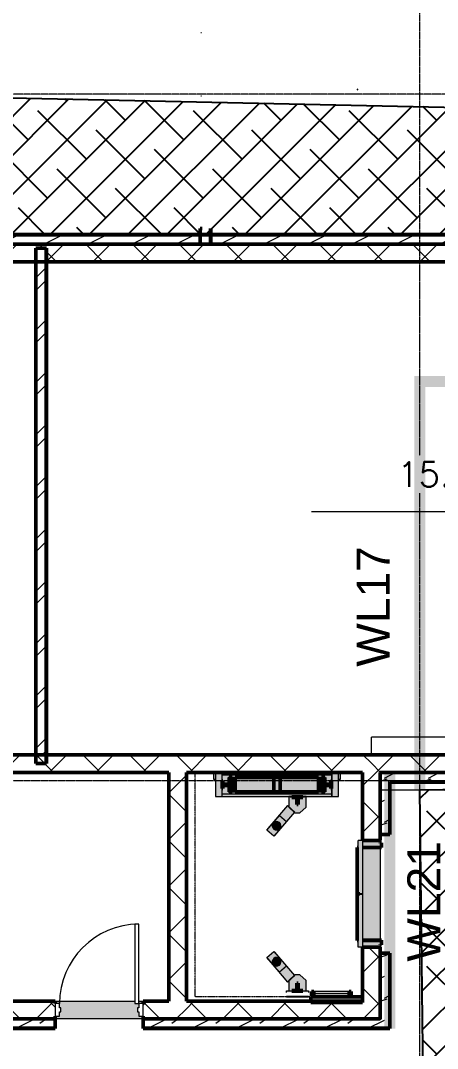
# Model space of a CAD drawing. Header units: inches. Extents: x -4294 to -464, y 9706 to 12390.
# Drawn here: x -3662.7 to -3473.3, y 11413.6 to 11880.6 of the extents above; entities that cross this region are included whole.
import ezdxf

# ---------------------------------------------------------------- set-up
doc = ezdxf.new("R2010")
doc.units = ezdxf.units.IN
doc.header["$MEASUREMENT"] = 0
doc.linetypes.add('Dash', pattern=[0.25, 0.125, -0.125])
doc.linetypes.add('Grid Line 1_2_', pattern=[0.875, 0.5, -0.125, 0.125, -0.125])
for name, color, linetype, lineweight in [('0-1', 7, 'Continuous', 5), ('0-3', 7, 'Continuous', 9), ('A-DOOR-1', 50, 'Continuous', 20), ('A-DOOR-2', 7, 'Continuous', 9), ('A-DOOR-FRAM-1', 50, 'Continuous', 20), ('A-FLOR-1', 10, 'Continuous', 13), ('A-GENM-1', 8, 'Continuous', 9), ('A-GENM-3', 7, 'Continuous', 9), ('A-GENM-4', 160, 'Continuous', 9), ('A-GENM-5', 250, 'Continuous', 50), ('A-GENM-HDLN-1', 7, 'Dash', 9), ('A-WALL', 113, 'Continuous', 13), ('A-WALL-10', 113, 'Continuous', 50), ('A-WALL-3', 10, 'Continuous', 13), ('A-WALL-4', 254, 'Continuous', 5), ('A-WALL-5', 250, 'Continuous', 50), ('A-WALL-9', 113, 'Continuous', 5), ('A-WALL-PATT-4', 252, 'Continuous', 9), ('A-WALL-PATT-5', 111, 'Continuous', 9), ('G-ANNO-DIMS', 111, 'Continuous', 9), ('G-IMPT', 8, 'Continuous', 9), ('G-IMPT-1', 1, 'Continuous', 9), ('I-WALL-1', 2, 'Continuous', 50), ('Q-SPCQ-1', 37, 'Continuous', 9), ('Q-SPCQ-2', 7, 'Continuous', 9), ('S-FNDN-3', 254, 'Continuous', 5), ('S-FNDN-5', 10, 'Continuous', 13), ('S-GRID-1', 1, 'Grid Line 1_2_', 9)]:
    doc.layers.add(name, color=color, linetype=linetype, lineweight=lineweight)
doc.layers.add('LOAD_HATCH', color=8, linetype='Continuous')
doc.layers.add('loads', color=1, linetype='Continuous')
doc.styles.add('Arial', font='arial.ttf', dxfattribs={"height": 22.5})
doc.styles.add('Century Gothic', font='simplex.shx', dxfattribs={"height": 11.25})
pattern_1 = [(45, (0, 0), (-10.606602, 10.606602), []), (135, (0, 0), (-10.606602, -10.606602), [])]
pattern_2 = [(0, (0, 0), (38.4, 9.6), [1.584, -27.216, 1.584, -27.216, -153.6]), (0, (0, 0), (38.4, 9.6), [-57.6, 1.584, -56.016, 1.584, -27.216, -67.2]), (0, (0, 0), (38.4, 9.6), [-144, 1.584, -17.616, 1.584, -46.416]), (120, (14.4, 4.8), (-27.513844, 28.4553755), [1.584, -27.216, 1.584, -27.216, -153.6]), (120, (14.4, 4.8), (-27.513844, 28.4553755), [-57.6, 1.584, -56.016, 1.584, -27.216, -67.2]), (120, (14.4, 4.8), (-27.513844, 28.4553755), [-144, 1.584, -17.616, 1.584, -46.416]), (240, (19.2, 24), (-10.886156, -38.0553755), [1.584, -27.216, 1.584, -27.216, -153.6]), (240, (19.2, 24), (-10.886156, -38.0553755), [-57.6, 1.584, -56.016, 1.584, -27.216, -67.2]), (240, (19.2, 24), (-10.886156, -38.0553755), [-144, 1.584, -17.616, 1.584, -46.416])]
pattern_3 = [(216.87, (3868.7207, -12098.5974), (59.9755286, 39.9843071), [9.996, -89.964]), (206.565, (3880.716, -12104.595), (-19.991807, -19.992219), [22.352, -22.352]), (198.435, (3880.716, -12114.5914), (-39.983821, -19.991955), [12.644, -50.576])]
pattern_4 = [(0, (3860.724, -12118.589), (38.4, 9.6), [1.584, -27.216, 1.584, -27.216, -153.6]), (0, (3860.724, -12118.589), (38.4, 9.6), [-57.6, 1.584, -56.016, 1.584, -27.216, -67.2]), (0, (3860.724, -12118.589), (38.4, 9.6), [-144, 1.584, -17.616, 1.584, -46.416]), (120, (3875.124, -12113.789), (-27.513844, 28.4553755), [1.584, -27.216, 1.584, -27.216, -153.6]), (120, (3875.124, -12113.789), (-27.513844, 28.4553755), [-57.6, 1.584, -56.016, 1.584, -27.216, -67.2]), (120, (3875.124, -12113.789), (-27.513844, 28.4553755), [-144, 1.584, -17.616, 1.584, -46.416]), (240, (3879.924, -12094.589), (-10.886156, -38.0553755), [1.584, -27.216, 1.584, -27.216, -153.6]), (240, (3879.924, -12094.589), (-10.886156, -38.0553755), [-57.6, 1.584, -56.016, 1.584, -27.216, -67.2]), (240, (3879.924, -12094.589), (-10.886156, -38.0553755), [-144, 1.584, -17.616, 1.584, -46.416])]

# ---------------------------------------------------------------- blocks, each defined once
blk = doc.blocks.new('HOLLOW METAL - STAIR DOOR-2008640-FLOOR PLAN - BASEMENT')
at = {"layer": 'A-DOOR-1'}
for p, q in [((18, 39.25), (16.25, 39.25)), ((16.25, 39.25), (16.25, 3.25)), ((18, 3.25), (18, 39.25)), ((16.25, 3.25), (18, 3.25))]:
    blk.add_line(p, q, dxfattribs=at)
at = {"layer": 'A-DOOR-2'}
blk.add_arc((18, 3.25), 36, 90, 180, dxfattribs=at)
at = {"layer": 'A-DOOR-FRAM-1'}
for p, q in [((-18, 3.25), (-20, 3.25)), ((-20, 3.25), (-20, -2.5)), ((-18, 1.3125), (-18, 3.25)), ((-17.375, 1.3125), (-18, 1.3125)), ((-17.375, -0.5625), (-17.375, 1.3125)), ((18, 1.3125), (17.375, 1.3125)), ((17.375, 1.3125), (17.375, -0.5625)), ((18, 3.25), (18, 1.3125)), ((20, 3.25), (18, 3.25)), ((20, -2.5), (20, 3.25)), ((-20, -2.5), (-18, -2.5)), ((-18, -2.5), (-18, -0.5625)), ((-18, -0.5625), (-17.375, -0.5625)), ((17.375, -0.5625), (18, -0.5625)), ((18, -0.5625), (18, -2.5)), ((18, -2.5), (20, -2.5))]:
    blk.add_line(p, q, dxfattribs=at)
blk = doc.blocks.new('Otis_G2S_06102019171910 - Duty_3000_Speed_150_Seismic_N_CwtLoc_L2_PitDepth_60_OpeningType_Front_CwtSafety_N_FRSAME_NPT-2125002-FLOOR PLAN - BASEMENT')
at = {"layer": 'G-IMPT'}
h = blk.add_hatch(color=256, dxfattribs=at)
h.paths.add_polyline_path([(92.16, 14.37), (92.16, 14.06), (94.66, 14.06), (94.66, 14.37), (96.1, 14.37), (96.1, 16.5), (96.72, 16.5), (96.72, 14.37), (98.16, 14.37), (98.16, 14.06), (100.82, 14.06), (100.82, 63.73), (98.16, 63.73), (98.16, 63.43), (96.72, 63.43), (96.72, 61.3), (96.1, 61.3), (96.1, 63.43), (94.66, 63.43), (94.66, 63.73), (92.16, 63.73), (92.16, 16.8)], flags=0)
h.paths.add_polyline_path([(93.18, 38.92), (93.18, 60.99), (99.64, 60.99), (99.64, 16.8), (93.18, 16.8), (93.18, 25.13)], flags=0)
for points in [[(93.18, 60.99), (93.18, 16.8), (99.64, 16.8), (99.64, 60.99), (96.02, 60.99)], [(100.82, 63.73), (100.82, 14.06), (100.94, 14.06), (100.94, 63.73)], [(6.69, 34.07), (9.75, 30.81), (20.32, 39.81), (20.21, 39.92), (13.98, 34.59), (11.25, 37.78), (17.34, 42.99), (17.26, 43.07), (7.29, 34.59)], [(73.37, 39.81), (83.93, 30.81), (86.99, 34.07), (76.43, 43.07), (76.33, 42.97), (82.45, 37.8), (79.73, 34.6), (73.46, 39.91)], [(14, 39.2), (14.09, 38.44), (14.47, 37.77), (15.07, 37.29), (15.81, 37.08), (16.57, 37.18), (17.24, 37.55), (17.72, 38.15), (17.92, 38.89), (17.83, 39.66), (17.46, 40.33), (16.85, 40.8), (16.12, 41.01), (15.35, 40.92), (14.68, 40.54), (14.21, 39.94), (14.09, 39.52)], [(75.76, 38.88), (75.97, 38.14), (76.45, 37.54), (77.12, 37.17), (77.89, 37.09), (78.63, 37.3), (79.23, 37.78), (79.6, 38.45), (79.68, 39.21), (79.47, 39.95), (78.99, 40.55), (78.32, 40.92), (77.56, 41.01), (76.82, 40.8), (76.22, 40.32), (75.85, 39.65), (75.77, 38.92)], [(2.69, 33.56), (2.69, 32.13), (2.97, 32.13), (2.97, 29.94), (6.16, 29.94), (6.16, 29.31), (2.97, 29.31), (2.97, 27.13), (2.69, 27.13), (2.69, 25.69), (7.44, 25.69), (10, 28.45), (9.99, 30.81), (9.89, 30.93), (9.75, 30.81), (7.17, 33.56), (2.97, 33.56)]]:
    blk.add_hatch(color=256, dxfattribs=at).paths.add_polyline_path(points, flags=0)
h = blk.add_hatch(color=256, dxfattribs=at)
h.paths.add_polyline_path([(11.25, 37.78), (13.98, 34.59), (20.68, 40.32), (17.92, 43.49), (12.98, 39.26)], flags=0)
h.paths.add_polyline_path([(14, 39.2), (14.21, 39.94), (14.68, 40.54), (15.35, 40.92), (16.12, 41.01), (16.85, 40.8), (17.46, 40.33), (17.83, 39.66), (17.92, 38.89), (17.72, 38.15), (17.24, 37.55), (16.57, 37.18), (15.81, 37.08), (15.07, 37.29), (14.47, 37.77), (14.09, 38.44)], flags=0)
h = blk.add_hatch(color=256, dxfattribs=at)
h.paths.add_polyline_path([(73, 40.29), (79.73, 34.6), (82.45, 37.8), (75.71, 43.5), (75.26, 42.96)], flags=0)
h.paths.add_polyline_path([(75.76, 38.88), (75.85, 39.65), (76.22, 40.32), (76.82, 40.8), (77.56, 41.01), (78.32, 40.92), (78.99, 40.55), (79.47, 39.95), (79.68, 39.21), (79.6, 38.45), (79.23, 37.78), (78.63, 37.3), (77.89, 37.09), (77.12, 37.17), (76.45, 37.54), (75.97, 38.14)], flags=0)
h = blk.add_hatch(color=256, dxfattribs=at)
h.paths.add_polyline_path([(83.68, 30.8), (83.68, 28.45), (86.24, 25.69), (90.99, 25.69), (90.96, 33.56), (86.51, 33.56), (83.93, 30.81), (83.8, 30.93), (83.69, 30.81)], flags=0)
h.paths.add_polyline_path([(87.46, 29.31), (87.46, 29.94), (90.65, 29.94), (90.65, 32.13), (90.96, 32.13), (90.96, 27.13), (90.65, 27.13), (90.65, 29.31), (88.8, 29.31)], flags=0)
at = {"layer": 'A-GENM-5'}
for p, q in [((99.63, 60.68), (93.19, 60.68)), ((93.19, 60.68), (93.19, 59.18)), ((93.19, 59.18), (99.63, 59.18)), ((99.63, 57.81), (93.19, 57.81)), ((93.19, 57.81), (93.19, 19.98)), ((99.63, 59.18), (99.63, 60.68)), ((99.63, 19.98), (99.63, 57.81)), ((99.64, 40.33), (93.18, 40.33)), ((93.18, 40.33), (93.18, 37.46)), ((93.18, 37.46), (99.64, 37.46)), ((99.64, 37.46), (99.64, 40.33)), ((93.19, 19.98), (99.63, 19.98)), ((99.63, 18.61), (93.19, 18.61)), ((93.19, 18.61), (93.19, 17.11)), ((93.19, 17.11), (99.63, 17.11)), ((99.63, 17.11), (99.63, 18.61))]:
    blk.add_line(p, q, dxfattribs=at)
at = {"layer": 'G-IMPT-1'}
for p, q in [((92.16, 63.73), (94.66, 63.73)), ((93.18, 60.99), (93.18, 16.8)), ((99.64, 60.99), (93.18, 60.99)), ((98.16, 63.73), (100.82, 63.73)), ((99.64, 16.8), (99.64, 60.99)), ((100.82, 14.06), (100.82, 63.73)), ((100.82, 63.73), (100.94, 63.73)), ((100.94, 63.73), (100.94, 14.06)), ((17.26, 43.07), (6.69, 34.07)), ((11.25, 37.78), (17.95, 43.51)), ((17.34, 42.99), (17.26, 43.07)), ((17.95, 43.51), (20.68, 40.32)), ((73, 40.29), (75.71, 43.5)), ((75.71, 43.5), (82.45, 37.8)), ((76.43, 43.07), (76.33, 42.97)), ((86.99, 34.07), (76.43, 43.07)), ((9.75, 30.81), (20.32, 39.81)), ((13.98, 34.59), (11.25, 37.78)), ((20.68, 40.32), (13.98, 34.59)), ((14.21, 39.94), (14, 39.2)), ((14, 39.2), (14.09, 38.44)), ((14.09, 38.44), (14.47, 37.77)), ((14.68, 40.54), (14.21, 39.94)), ((14.47, 37.77), (15.07, 37.29)), ((15.35, 40.92), (14.68, 40.54)), ((16.12, 41.01), (15.35, 40.92)), ((16.85, 40.8), (16.12, 41.01)), ((16.57, 37.18), (17.24, 37.55)), ((17.46, 40.33), (16.85, 40.8)), ((17.24, 37.55), (17.72, 38.15)), ((17.83, 39.66), (17.46, 40.33)), ((17.72, 38.15), (17.92, 38.89)), ((17.92, 38.89), (17.83, 39.66)), ((20.32, 39.81), (20.21, 39.92)), ((79.73, 34.6), (73, 40.29)), ((73.46, 39.91), (73.37, 39.81)), ((73.37, 39.81), (83.93, 30.81)), ((75.85, 39.65), (75.76, 38.88)), ((75.76, 38.88), (75.97, 38.14)), ((76.22, 40.32), (75.85, 39.65)), ((75.97, 38.14), (76.45, 37.54)), ((76.82, 40.8), (76.22, 40.32)), ((76.45, 37.54), (77.12, 37.17)), ((77.56, 41.01), (76.82, 40.8)), ((78.32, 40.92), (77.56, 41.01)), ((78.99, 40.55), (78.32, 40.92)), ((78.63, 37.3), (79.23, 37.78)), ((79.47, 39.95), (78.99, 40.55)), ((79.23, 37.78), (79.6, 38.45)), ((79.68, 39.21), (79.47, 39.95)), ((79.6, 38.45), (79.68, 39.21)), ((82.45, 37.8), (79.73, 34.6)), ((7.44, 33.56), (2.69, 33.56)), ((2.69, 33.56), (2.69, 32.13)), ((6.69, 34.07), (9.75, 30.81)), ((10, 30.8), (7.44, 33.56)), ((15.07, 37.29), (15.81, 37.08)), ((15.81, 37.08), (16.57, 37.18)), ((77.12, 37.17), (77.89, 37.09)), ((77.89, 37.09), (78.63, 37.3)), ((86.24, 33.56), (83.68, 30.8)), ((83.93, 30.81), (86.99, 34.07)), ((90.99, 33.56), (86.24, 33.56)), ((90.99, 25.69), (90.99, 33.56)), ((7.44, 25.69), (10, 28.45)), ((10, 28.45), (10, 30.8)), ((83.68, 30.8), (83.68, 28.45)), ((83.68, 28.45), (86.24, 25.69)), ((2.69, 27.13), (2.69, 25.69)), ((2.69, 25.69), (7.44, 25.69)), ((86.24, 25.69), (90.99, 25.69)), ((93.18, 16.8), (99.64, 16.8))]:
    blk.add_line(p, q, dxfattribs=at)
blk = doc.blocks.new('Otis_G2S_06102019171910 - Otis_G2S_06102019171910-2044336-FLOOR PLAN - BASEMENT')
at = {"layer": 'A-GENM-1'}
h = blk.add_hatch(color=256, dxfattribs=at)
h.paths.add_polyline_path([(91.02, 66.89), (91.02, 63.94), (102, 63.94), (102, 66.89), (92.16, 66.89)], flags=0)
h.paths.add_polyline_path([(91.02, 13.86), (91.02, 10.91), (102, 10.91), (102, 13.86), (92.16, 13.86)], flags=0)
h = blk.add_hatch(color=256, dxfattribs=at)
h.paths.add_polyline_path([(98.85, 66.89), (102, 66.89), (102, 67.78), (98.85, 67.78)], flags=0)
h.paths.add_polyline_path([(98.85, 10.91), (98.85, 10.02), (102, 10.02), (102, 10.91), (101.31, 10.91)], flags=0)
h = blk.add_hatch(color=256, dxfattribs=at)
h.paths.add_polyline_path([(91.02, 63.94), (91.02, 63.74), (102, 63.74), (102, 63.94), (91.7, 63.94)], flags=0)
h.paths.add_polyline_path([(91.02, 14.06), (91.02, 13.86), (102, 13.86), (102, 14.06), (92, 14.06)], flags=0)
for points in [[(91.02, 34.6), (91.02, 14.06), (92.16, 14.06), (92.16, 63.74), (91.02, 63.73), (91.02, 38.92)], [(0, 24.63), (0.38, 24.63), (0.38, 34.63), (0, 34.63)], [(2, 24.63), (2.68, 24.63), (2.68, 34.63), (2, 34.59), (2, 27.13)], [(1.49, 6.14), (2.49, 6.14), (2.49, 22.14), (1.49, 22.14)], [(25.69, 2.41), (25.69, 2), (46.69, 2), (46.69, 1.25), (46.81, 1.25), (46.81, 2.41), (46.69, 2.41)], [(46.81, 2), (46.81, 1.25), (46.94, 1.25), (46.94, 2), (67.81, 2), (67.81, 2.41), (46.81, 2.41)]]:
    blk.add_hatch(color=256, dxfattribs=at).paths.add_polyline_path(points, flags=0)
h = blk.add_hatch(color=256, dxfattribs=at)
h.paths.add_polyline_path([(94.66, 63.73), (94.66, 63.43), (96.1, 63.43), (96.1, 61.3), (96.72, 61.3), (96.72, 63.43), (98.16, 63.43), (98.16, 63.74), (94.66, 63.74)], flags=0)
h.paths.add_polyline_path([(94.66, 14.06), (98.16, 14.06), (98.16, 14.37), (96.72, 14.37), (96.72, 16.5), (96.1, 16.5), (96.1, 14.37), (94.66, 14.37), (94.66, 14.06)], flags=0)
h = blk.add_hatch(color=256, dxfattribs=at)
h.paths.add_polyline_path([(2.66, 30.81), (2.69, 27.13), (2.97, 27.13), (2.97, 29.31), (6.16, 29.31), (6.16, 29.94), (2.97, 29.94), (2.97, 32.13), (2.66, 32.13)], flags=0)
h.paths.add_polyline_path([(87.46, 29.31), (90.65, 29.31), (90.65, 27.13), (90.96, 27.13), (90.96, 32.13), (90.65, 32.13), (90.65, 29.94), (87.46, 29.94)], flags=0)
h = blk.add_hatch(color=256, dxfattribs=at)
h.paths.add_polyline_path([(0.49, 22.14), (2.49, 22.14), (2.49, 23.14), (0.49, 23.14)], flags=0)
h.paths.add_polyline_path([(0.49, 5.14), (2.49, 5.14), (2.49, 6.14), (0.49, 6.14)], flags=0)
h = blk.add_hatch(color=256, dxfattribs=at)
h.paths.add_polyline_path([(23.6, -8.34), (23.6, -8.64), (25.81, -8.64), (25.81, 0), (25.69, 0), (25.69, -8.52), (23.73, -8.52), (23.73, -8), (23.6, -8)], flags=0)
h.paths.add_polyline_path([(67.81, -8), (67.81, -8.64), (70.02, -8.64), (70.02, -8), (69.9, -8), (69.9, -8.52), (67.94, -8.52), (67.94, 0), (67.81, 0), (67.81, -5.37)], flags=0)
at = {"layer": 'A-GENM-4'}
blk.add_hatch(color=256, dxfattribs=at).paths.add_polyline_path([(-2, 0), (0, 0), (0, 23.5), (-2, 23.5)], flags=0)
at = {"layer": 'A-GENM-3'}
for p, q in [((102, 66.89), (91.02, 66.89)), ((91.02, 66.89), (91.02, 63.94)), ((102, 67.78), (98.85, 67.78)), ((98.85, 67.78), (98.85, 66.89)), ((102, 63.94), (91.02, 63.94)), ((91.02, 63.94), (91.02, 63.74)), ((91.02, 63.74), (91.02, 14.06)), ((91.02, 63.74), (102, 63.74)), ((92.16, 14.06), (92.16, 63.74)), ((0, 34.63), (0.38, 34.63)), ((0, 34.63), (0, 24.63)), ((0.38, 34.63), (0.38, 24.63)), ((2, 34.63), (2.68, 34.63)), ((2.68, 34.63), (2.68, 32.13)), ((0.38, 24.63), (0, 24.63)), ((2.68, 24.63), (2, 24.63)), ((2.68, 27.13), (2.68, 24.63)), ((1.49, 22.14), (1.49, 6.14)), ((2.49, 6.14), (2.49, 22.14)), ((91.02, 14.06), (91.02, 13.86)), ((94.66, 14.06), (91.02, 14.06)), ((102, 14.06), (98.16, 14.06)), ((91.02, 13.86), (102, 13.86)), ((91.02, 13.86), (91.02, 10.91)), ((91.02, 10.91), (102, 10.91)), ((98.85, 10.91), (98.85, 10.02)), ((98.85, 10.02), (102, 10.02))]:
    blk.add_line(p, q, dxfattribs=at)
at = {"layer": 'A-GENM-5'}
for p, q in [((98.16, 63.74), (94.66, 63.74)), ((94.66, 63.74), (94.66, 63.43)), ((94.66, 63.43), (96.1, 63.43)), ((96.1, 63.43), (96.1, 61.3)), ((96.1, 61.3), (96.72, 61.3)), ((96.72, 61.3), (96.72, 63.43)), ((96.72, 63.43), (98.16, 63.43)), ((98.16, 63.43), (98.16, 63.74)), ((2.97, 32.13), (2.66, 32.13)), ((2.66, 32.13), (2.66, 27.13)), ((2.97, 29.94), (2.97, 32.13)), ((6.16, 29.94), (2.97, 29.94)), ((2.97, 27.13), (2.97, 29.31)), ((2.97, 29.31), (6.16, 29.31)), ((6.16, 29.31), (6.16, 29.94)), ((90.65, 29.94), (87.46, 29.94)), ((87.46, 29.94), (87.46, 29.31)), ((87.46, 29.31), (90.65, 29.31)), ((90.96, 32.13), (90.65, 32.13)), ((90.65, 32.13), (90.65, 29.94)), ((90.65, 29.31), (90.65, 27.13)), ((90.96, 27.13), (90.96, 32.13)), ((0, 23.5), (-2.5, 23.5)), ((-2.5, 23.5), (-2.5, 0)), ((0, 0), (0, 23.5)), ((2.66, 27.13), (2.97, 27.13)), ((90.65, 27.13), (90.96, 27.13)), ((2.49, 23.14), (0.49, 23.14)), ((0.49, 23.14), (0.49, 22.14)), ((0.49, 22.14), (2.49, 22.14)), ((2.49, 22.14), (2.49, 23.14)), ((96.1, 14.37), (94.66, 14.37)), ((94.66, 14.37), (94.66, 14.06)), ((94.66, 14.06), (98.16, 14.06)), ((96.72, 16.5), (96.1, 16.5)), ((96.1, 16.5), (96.1, 14.37)), ((96.72, 14.37), (96.72, 16.5)), ((98.16, 14.37), (96.72, 14.37)), ((98.16, 14.06), (98.16, 14.37)), ((2.49, 6.14), (0.49, 6.14)), ((0.49, 6.14), (0.49, 5.14)), ((0.49, 5.14), (2.49, 5.14)), ((2.49, 5.14), (2.49, 6.14)), ((46.81, 2.41), (25.69, 2.41)), ((25.69, 2.41), (25.69, 2)), ((46.69, 1.25), (46.81, 1.25)), ((67.81, 2.41), (46.81, 2.41)), ((46.81, 2.41), (46.81, 1.25)), ((46.81, 1.25), (46.81, 2.41)), ((46.81, 1.25), (46.94, 1.25)), ((67.81, 2), (67.81, 2.41)), ((-2.5, 0), (0, 0)), ((25.69, 0), (25.69, -8.52)), ((25.81, -8.64), (25.81, 0)), ((67.81, 0), (67.81, -8.64)), ((67.94, -8.52), (67.94, 0)), ((23.73, -8), (23.6, -8)), ((23.6, -8), (23.6, -8.64)), ((23.6, -8.64), (25.81, -8.64)), ((23.73, -8.52), (23.73, -8)), ((25.69, -8.52), (23.73, -8.52)), ((67.81, -8.64), (70.02, -8.64)), ((69.9, -8.52), (67.94, -8.52)), ((70.02, -8), (69.9, -8)), ((69.9, -8), (69.9, -8.52)), ((70.02, -8.64), (70.02, -8))]:
    blk.add_line(p, q, dxfattribs=at)
at = {"layer": 'A-GENM-HDLN-1'}
for p, q in [((0, 0), (0, 75.98)), ((0, 75.98), (102, 75.98)), ((102, 75.98), (102, 0)), ((102, 0), (0, 0))]:
    blk.add_line(p, q, dxfattribs=at)
blk.add_blockref('Otis_G2S_06102019171910 - Duty_3000_Speed_150_Seismic_N_CwtLoc_L2_PitDepth_60_OpeningType_Front_CwtSafety_N_FRSAME_NPT-2125002-FLOOR PLAN - BASEMENT', (0, 0))
blk = doc.blocks.new('Elevator Door-Center - 48_ x 84_-2010369-FLOOR PLAN - BASEMENT')
at = {"layer": 'Q-SPCQ-1'}
for points in [[(-4.03, -4), (-28.15, -4), (-28.15, -6), (-4.03, -6)], [(20.35, -4), (-3.78, -4), (-3.78, -6), (20.35, -6)]]:
    blk.add_hatch(color=256, dxfattribs=at).paths.add_polyline_path(points, flags=0)
at = {"layer": 'Q-SPCQ-2'}
for p, q in [((-28.15, -4), (-4.03, -4)), ((-28.15, -4), (-28.15, -6)), ((-4.03, -6), (-4.03, -4)), ((-3.78, -4), (20.35, -4)), ((-3.78, -6), (-3.78, -4)), ((20.35, -4), (20.35, -6)), ((-4.03, -6), (-28.15, -6)), ((20.35, -6), (-3.78, -6))]:
    blk.add_line(p, q, dxfattribs=at)
blk = doc.blocks.new('CTR - 1st Phase -Stairs _ Elevators_rvt-1-FLOOR PLAN - BASEMENT')
at = {"layer": 'A-WALL-4'}
h = blk.add_hatch(color=256, dxfattribs=at)
h.paths.add_polyline_path([(-3645, 11426.99), (-3607, 11426.99), (-3607, 11428.24), (-3609, 11428.24), (-3609, 11430.18), (-3609.62, 11430.18), (-3609.62, 11432.05), (-3609, 11432.05), (-3609, 11433.99), (-3610.75, 11433.99), (-3610.75, 11434.99), (-3647, 11434.99), (-3647, 11433.99), (-3645, 11433.99), (-3645, 11432.05), (-3644.37, 11432.05), (-3644.37, 11430.18), (-3645, 11430.18), (-3645, 11428.24), (-3647, 11428.24), (-3647, 11426.99)], flags=0)
h.paths.add_polyline_path([(-3609, 11433.99), (-3607, 11433.99), (-3607, 11434.99), (-3609, 11434.99)], flags=0)
at = {"layer": 'A-WALL-PATT-4'}
h = blk.add_hatch(dxfattribs=at)
h.set_pattern_fill('FP_32', color=256, style=0, pattern_type=2)
h.set_pattern_definition(pattern_1)
h.paths.add_polyline_path([(-3437.3, 11770.99), (-3437.3, 11774.99), (-3356.44, 11774.99), (-3356.44, 11770.99), (-3204.37, 11770.99), (-3204.37, 11778.99), (-3748.91, 11778.99), (-3748.91, 11770.99), (-3449.76, 11770.99)], flags=0)
h = blk.add_hatch(dxfattribs=at)
h.set_pattern_fill('FP_32', color=256, style=0, pattern_type=2)
h.set_pattern_definition(pattern_1)
h.paths.add_polyline_path([(-3812.96, 11538.99), (-3595.32, 11538.99), (-3595.32, 11546.99), (-3819.32, 11546.99), (-3819.32, 11538.99), (-3813.32, 11538.99)], flags=0)
h = blk.add_hatch(dxfattribs=at)
h.set_pattern_fill('FP_32', color=256, style=0, pattern_type=2)
h.set_pattern_definition(pattern_1)
h.paths.add_polyline_path([(-3587.32, 11426.99), (-3587.32, 11546.99), (-3595.32, 11546.99), (-3595.32, 11426.99)], flags=0)
h = blk.add_hatch(dxfattribs=at)
h.set_pattern_fill('FP_32', color=256, style=0, pattern_type=2)
h.set_pattern_definition(pattern_1)
h.paths.add_polyline_path([(-3587.32, 11538.99), (-3503.32, 11538.99), (-3503.32, 11546.99), (-3587.32, 11546.99), (-3587.32, 11542.99)], flags=0)
h = blk.add_hatch(dxfattribs=at)
h.set_pattern_fill('FP_32', color=256, style=0, pattern_type=2)
h.set_pattern_definition(pattern_1)
h.paths.add_polyline_path([(-3503.32, 11538.99), (-3204.37, 11538.99), (-3204.37, 11546.99), (-3356.44, 11546.99), (-3356.44, 11542.99), (-3437.3, 11542.99), (-3437.3, 11546.99), (-3503.32, 11546.99), (-3503.32, 11539.1)], flags=0)
h = blk.add_hatch(dxfattribs=at)
h.set_pattern_fill('FP_32', color=256, style=0, pattern_type=2)
h.set_pattern_definition(pattern_1)
h.paths.add_polyline_path([(-3499.32, 11426.99), (-3499.32, 11459.55), (-3507.32, 11459.55), (-3507.32, 11426.99), (-3504.89, 11426.99)], flags=0)
h.paths.add_polyline_path([(-3504.89, 11508.05), (-3499.32, 11508.05), (-3499.32, 11538.99), (-3507.32, 11538.99), (-3507.32, 11508.05)], flags=0)
h = blk.add_hatch(dxfattribs=at)
h.set_pattern_fill('FP_32', color=256, style=0, pattern_type=2)
h.set_pattern_definition(pattern_1)
h.paths.add_polyline_path([(-3813.02, 11426.99), (-3647, 11426.99), (-3647, 11434.99), (-3819.32, 11434.99), (-3819.32, 11426.99), (-3813.32, 11426.99)], flags=0)
h.paths.add_polyline_path([(-3595.32, 11426.99), (-3595.32, 11434.99), (-3607, 11434.99), (-3607, 11426.99), (-3601.08, 11426.99)], flags=0)
h = blk.add_hatch(dxfattribs=at)
h.set_pattern_fill('FP_32', color=256, style=0, pattern_type=2)
h.set_pattern_definition(pattern_1)
h.paths.add_polyline_path([(-3507.32, 11426.99), (-3507.32, 11434.99), (-3587.32, 11434.99), (-3587.32, 11426.99), (-3560.02, 11426.99)], flags=0)
at = {"layer": 'S-FNDN-3'}
h = blk.add_hatch(color=256, dxfattribs=at)
h.paths.add_polyline_path([(-3501.93, 11459.55), (-3499.32, 11459.55), (-3499.32, 11462.68), (-3507.32, 11462.68), (-3507.32, 11459.55), (-3503.32, 11459.55)], flags=0)
h.paths.add_polyline_path([(-3499.32, 11462.8), (-3499.32, 11504.8), (-3507.32, 11504.8), (-3507.32, 11462.8), (-3503.32, 11462.8)], flags=0)
h.paths.add_polyline_path([(-3507.32, 11504.93), (-3499.32, 11504.93), (-3499.32, 11508.05), (-3507.32, 11508.05), (-3507.32, 11505.76)], flags=0)
at = {"layer": 'A-WALL-3'}
for p, q in [((-3647, 11434.99), (-3610.75, 11434.99)), ((-3609, 11434.99), (-3607, 11434.99)), ((-3607, 11426.99), (-3647, 11426.99))]:
    blk.add_line(p, q, dxfattribs=at)
at = {"layer": 'A-WALL-5'}
for p, q in [((-3204.37, 11778.99), (-3748.91, 11778.99)), ((-3748.91, 11770.99), (-3204.37, 11770.99)), ((-3595.32, 11546.99), (-3819.32, 11546.99)), ((-3587.32, 11546.99), (-3595.32, 11546.99)), ((-3503.32, 11546.99), (-3587.32, 11546.99)), ((-3204.37, 11546.99), (-3503.32, 11546.99)), ((-3712.92, 11538.99), (-3595.32, 11538.99)), ((-3595.32, 11538.99), (-3595.32, 11434.99)), ((-3587.32, 11434.99), (-3587.32, 11538.99)), ((-3587.32, 11538.99), (-3507.32, 11538.99)), ((-3507.32, 11538.99), (-3507.32, 11508.05)), ((-3499.32, 11538.99), (-3204.37, 11538.99)), ((-3499.32, 11508.05), (-3499.32, 11538.99)), ((-3507.32, 11508.05), (-3499.32, 11508.05)), ((-3499.32, 11459.55), (-3507.32, 11459.55)), ((-3507.32, 11459.55), (-3507.32, 11434.99)), ((-3499.32, 11426.99), (-3499.32, 11459.55)), ((-3647, 11434.99), (-3819.32, 11434.99)), ((-3647, 11433.99), (-3647, 11434.99)), ((-3595.32, 11434.99), (-3607, 11434.99)), ((-3607, 11434.99), (-3607, 11433.99)), ((-3507.32, 11434.99), (-3587.32, 11434.99)), ((-3647, 11426.99), (-3647, 11428.24)), ((-3607, 11428.24), (-3607, 11426.99)), ((-3819.32, 11426.99), (-3647, 11426.99)), ((-3607, 11426.99), (-3595.32, 11426.99)), ((-3595.32, 11426.99), (-3587.32, 11426.99)), ((-3587.32, 11426.99), (-3507.32, 11426.99)), ((-3507.32, 11426.99), (-3499.32, 11426.99))]:
    blk.add_line(p, q, dxfattribs=at)
at = {"layer": 'S-FNDN-5'}
for p, q in [((-3503.32, 11546.99), (-3503.32, 11554.99)), ((-3437.3, 11554.99), (-3503.32, 11554.99)), ((-3499.32, 11530.99), (-3402.93, 11530.99)), ((-3499.32, 11508.05), (-3499.32, 11507.01)), ((-3499.32, 11506.89), (-3499.32, 11504.92)), ((-3499.32, 11504.8), (-3499.32, 11462.79)), ((-3507.32, 11483.68), (-3507.32, 11483.93)), ((-3499.32, 11462.68), (-3499.32, 11460.71)), ((-3499.32, 11460.59), (-3499.32, 11459.55))]:
    blk.add_line(p, q, dxfattribs=at)
at = {"layer": '0-3'}
for name, p, rotation in [('Otis_G2S_06102019171910 - Otis_G2S_06102019171910-2044336-FLOOR PLAN - BASEMENT', (-3507.32, 11436.99), 90.0000000000184), ('Elevator Door-Center - 48_ x 84_-2010369-FLOOR PLAN - BASEMENT', (-3503.32, 11479.9), 270.0000000000186)]:
    blk.add_blockref(name, p, dxfattribs=dict(at, rotation=rotation))
blk.add_blockref('HOLLOW METAL - STAIR DOOR-2008640-FLOOR PLAN - BASEMENT', (-3627, 11430.74), dxfattribs=at)
blk = doc.blocks.new('zw$4457')
at = {"layer": 'A-WALL'}
blk.add_hatch(color=256, dxfattribs=at).paths.add_polyline_path([(361.525, -579.85), (656.6, -579.8475), (656.6, -579.6), (361.4, -579.6), (361.4, -579.85)], flags=0)
at = {"layer": 'A-WALL-9'}
blk.add_hatch(color=256, dxfattribs=at).paths.add_polyline_path([(394.825, -339.6), (656.35, -339.6), (656.35, -339.35), (112.0625, -339.35), (112.0625, -339.6), (300.6932, -339.6)], flags=0)
h = blk.add_hatch(color=256, dxfattribs=at)
h.paths.add_polyline_path([(361.5614, -691.85), (361.65, -691.85), (361.65, -661.789), (361.4, -661.789), (361.4, -691.85), (361.5527, -691.85)], flags=0)
h.paths.add_polyline_path([(361.65, -607.789), (361.65, -579.85), (361.4, -579.85), (361.4, -607.789)], flags=0)
h = blk.add_hatch(color=256, dxfattribs=at)
h.paths.add_polyline_path([(41.4, -691.85), (213.725, -691.85), (213.725, -691.6), (41.4, -691.6)], flags=0)
h.paths.add_polyline_path([(361.065, -691.85), (361.4, -691.85), (361.4, -691.6), (253.725, -691.6), (253.725, -691.85), (358.406, -691.85)], flags=0)
at = {"layer": 'A-WALL-PATT-5'}
h = blk.add_hatch(dxfattribs=at)
h.set_pattern_fill('FP_7', color=256, style=0, pattern_type=2)
h.set_pattern_definition(pattern_3)
h.paths.add_polyline_path([(115.5625, -339.35), (395.45, -339.3466), (395.45, -335.85), (115.5625, -335.8514), (115.5625, -336.4852)], flags=0)
h.paths.add_polyline_path([(656.35, -339.35), (656.6, -339.35), (656.6, -335.85), (398.95, -335.85), (398.95, -339.35), (655.838, -339.35)], flags=0)
h = blk.add_hatch(dxfattribs=at)
h.set_pattern_fill('FP_3', color=256, style=0, pattern_type=2)
h.set_pattern_definition(pattern_4)
h.paths.add_polyline_path([(177.675, -335.85), (394.825, -335.85), (394.825, -335.225), (116.1875, -335.225), (116.1875, -335.85), (157.525, -335.85)], flags=0)
h.paths.add_polyline_path([(656.6, -335.85), (660.1, -335.85), (660.0984, -335.225), (399.575, -335.225), (399.575, -335.85), (656.35, -335.85)], flags=0)
h = blk.add_hatch(dxfattribs=at)
h.set_pattern_fill('FP_7', color=256, style=0, pattern_type=2)
h.set_pattern_definition(pattern_3)
h.paths.add_polyline_path([(648.35, -583.35), (660.1, -583.312), (660.1, -579.85), (361.65, -579.85), (361.65, -583.35), (646.4744, -583.35)], flags=0)
h = blk.add_hatch(dxfattribs=at)
h.set_pattern_fill('FP_7', color=256, style=0, pattern_type=2)
h.set_pattern_definition(pattern_3)
h.paths.add_polyline_path([(365.15, -695.35), (365.15, -661.789), (361.65, -661.789), (361.65, -695.35), (364.0206, -695.35)], flags=0)
h.paths.add_polyline_path([(365.15, -607.789), (365.15, -583.35), (361.65, -583.35), (361.65, -607.789)], flags=0)
h = blk.add_hatch(dxfattribs=at)
h.set_pattern_fill('FP_3', color=256, style=0, pattern_type=2)
h.set_pattern_definition(pattern_4)
h.paths.add_polyline_path([(652.9713, -583.975), (660.725, -583.9306), (660.725, -583.35), (365.15, -583.35), (365.15, -583.975), (648.35, -583.975)], flags=0)
h = blk.add_hatch(dxfattribs=at)
h.set_pattern_fill('FP_7', color=256, style=0, pattern_type=2)
h.set_pattern_definition(pattern_3)
h.paths.add_polyline_path([(213.725, -695.35), (213.725, -691.85), (41.4, -691.85), (41.4, -695.35), (190.4354, -695.35)], flags=0)
h.paths.add_polyline_path([(355.8222, -695.35), (361.65, -695.3485), (361.65, -691.85), (253.725, -691.85), (253.725, -695.35), (328.2577, -695.35)], flags=0)
h = blk.add_hatch(dxfattribs=at)
h.set_pattern_fill('FP_3', color=256, style=0, pattern_type=2)
h.set_pattern_definition(pattern_4)
h.paths.add_polyline_path([(41.4, -695.975), (213.725, -695.975), (213.725, -695.35), (41.4, -695.35)], flags=0)
h.paths.add_polyline_path([(361.4, -695.975), (365.15, -695.975), (365.15, -695.35), (253.725, -695.35), (253.725, -695.975), (360.4824, -695.975)], flags=0)
at = {"layer": 'A-WALL'}
for p, q in [((115.5625, -335.85), (395.45, -335.85)), ((112.0625, -339.35), (656.6, -339.35)), ((361.65, -579.85), (361.65, -607.789)), ((361.65, -579.85), (656.6, -579.85)), ((365.15, -583.35), (365.15, -607.789)), ((365.15, -583.35), (660.1, -583.35)), ((361.65, -661.789), (361.65, -691.85)), ((365.15, -661.789), (365.15, -695.35)), ((213.725, -691.85), (41.4, -691.85)), ((213.725, -695.35), (41.4, -695.35)), ((361.65, -691.85), (253.725, -691.85)), ((365.15, -695.35), (253.725, -695.35))]:
    blk.add_line(p, q, dxfattribs=at)
at = {"layer": 'A-WALL-10'}
for p, q in [((394.2, -335.225), (116.1875, -335.225)), ((111.8125, -339.6), (656.35, -339.6)), ((361.4, -579.6), (361.4, -607.789)), ((656.35, -579.6), (361.4, -579.6)), ((365.775, -607.789), (365.775, -583.975)), ((365.775, -583.975), (660.725, -583.975)), ((361.4, -607.789), (365.775, -607.789)), ((365.775, -661.789), (361.4, -661.789)), ((361.4, -661.789), (361.4, -691.6)), ((365.775, -695.975), (365.775, -661.789)), ((213.725, -691.6), (41.4, -691.6)), ((213.725, -695.975), (213.725, -691.6)), ((361.4, -691.6), (253.725, -691.6)), ((253.725, -691.6), (253.725, -695.975)), ((41.4, -695.975), (213.725, -695.975)), ((253.725, -695.975), (365.775, -695.975))]:
    blk.add_line(p, q, dxfattribs=at)
at = {"layer": 'G-ANNO-DIMS'}
blk.add_line((330.2265, -461.0218), (450.2265, -461.0218), dxfattribs=at)
at = {"layer": 'G-ANNO-DIMS', "insert": (369.2591, -438.5426), "char_height": 11.25, "width": 50.321886, "attachment_point": 1, "line_spacing_factor": 0.984502, "style": 'Century Gothic', "bg_fill": 3, "box_fill_scale": 1.25, "bg_fill_color": 256, "bg_fill_true_color": 13158600, "bg_fill_transparency": 0}
blk.add_mtext('15.0%', dxfattribs=at)

msp = doc.modelspace()

# ---------------------------------------------------------------- hatches: boundary and pattern name
at = {"layer": 'A-WALL-PATT-5'}
h = msp.add_hatch(dxfattribs=at)
h.set_pattern_fill('FP_34', color=256, style=0, pattern_type=2)
h.set_pattern_definition(pattern_2)
h.paths.add_polyline_path([(-3580.5362, 11778.9894), (-3580.5362, 11786.1769), (-3581.1612, 11786.1769), (-3581.1612, 11778.9894)], flags=0)
h.paths.add_polyline_path([(-3581.1612, 11826.1769), (-3580.5362, 11826.1769), (-3580.5397, 12077.1894), (-3581.1612, 12077.1894), (-3581.1612, 11845.3769)], flags=0)
h = msp.add_hatch(dxfattribs=at)
h.set_pattern_fill('FP_34', color=256, style=0, pattern_type=2)
h.set_pattern_definition(pattern_2)
h.paths.add_polyline_path([(-3473.3237, 11849.0019), (-3162.3237, 11849.0019), (-3162.3237, 11849.6269), (-3473.3237, 11849.6269), (-3473.3237, 11849.5083)], flags=0)
h.paths.add_polyline_path([(-3576.2862, 11849.0019), (-3489.3237, 11849.0019), (-3489.3237, 11849.6269), (-3576.2862, 11849.6269)], flags=0)
h.paths.add_polyline_path([(-3033.5237, 11849.0019), (-3033.5237, 11849.6269), (-3146.3237, 11849.6269), (-3146.3237, 11849.0019), (-3071.0049, 11849.0019)], flags=0)
h.paths.add_polyline_path([(-2993.5237, 11849.0019), (-2985.3362, 11849.0019), (-2985.3362, 11849.6269), (-2993.5237, 11849.6269)], flags=0)
h.paths.add_polyline_path([(-2981.7112, 11849.0019), (-2970.7237, 11849.0019), (-2970.7237, 11849.6269), (-2981.7112, 11849.6269)], flags=0)
h.paths.add_polyline_path([(-2930.7237, 11849.0019), (-2835.3237, 11849.0019), (-2835.3237, 11849.6269), (-2930.7237, 11849.6269)], flags=0)
h.paths.add_polyline_path([(-2733.0884, 11849.0019), (-2717.1612, 11849.0019), (-2717.1612, 11849.6269), (-2750.9112, 11849.6269), (-2750.9112, 11849.0019)], flags=0)
h.paths.add_polyline_path([(-2754.5362, 11849.0019), (-2754.5362, 11849.6269), (-2819.3237, 11849.6269), (-2819.3237, 11849.0019), (-2788.2173, 11849.0019)], flags=0)
h = msp.add_hatch(dxfattribs=at)
h.set_pattern_fill('FP_34', color=256, style=0, pattern_type=2)
h.set_pattern_definition(pattern_2)
h.paths.add_polyline_path([(-3560.022, 11844.7519), (-3489.3237, 11844.7519), (-3489.3237, 11845.3769), (-3576.2862, 11845.3769), (-3576.2862, 11844.7519)], flags=0)
h.paths.add_polyline_path([(-3174.1197, 11844.7519), (-3162.3237, 11844.7519), (-3162.3237, 11845.3769), (-3473.3237, 11845.3769), (-3473.3237, 11844.7519), (-3229.2486, 11844.7519)], flags=0)
h.paths.add_polyline_path([(-2733.0884, 11844.7519), (-2712.9112, 11844.7519), (-2712.9112, 11845.3769), (-2819.3237, 11845.3769), (-2819.3237, 11844.7519), (-2754.5362, 11844.7519)], flags=0)
h.paths.add_polyline_path([(-2898.4751, 11844.7519), (-2835.3237, 11844.7519), (-2835.3237, 11845.3769), (-2930.7237, 11845.3769), (-2930.7237, 11844.7519)], flags=0)
h.paths.add_polyline_path([(-3146.3237, 11844.7519), (-3033.5237, 11844.7519), (-3033.5237, 11845.3769), (-3146.3237, 11845.3769), (-3146.3237, 11844.8818)], flags=0)
h.paths.add_polyline_path([(-2981.0862, 11844.7519), (-2970.7237, 11844.7519), (-2970.7237, 11845.3769), (-2993.5237, 11845.3769), (-2993.5237, 11844.7519), (-2981.1685, 11844.7519)], flags=0)
h = msp.add_hatch(dxfattribs=at)
h.set_pattern_fill('FP_34', color=256, style=0, pattern_type=2)
h.set_pattern_definition(pattern_2)
h.paths.add_polyline_path([(-3655.146, 11546.9894), (-3655.146, 11770.9894), (-3655.771, 11770.9894), (-3655.771, 11546.9894)], flags=0)
h = msp.add_hatch(dxfattribs=at)
h.set_pattern_fill('FP_35', color=256, style=0, pattern_type=2)
h.set_pattern_definition([(45, (0, 0), (-11.879394, 11.879394), []), (45, (0, 18), (-11.879394, 11.879394), [])])
h.paths.add_polyline_path([(-3655.146, 11546.9894), (-3651.521, 11546.9894), (-3651.521, 11770.9894), (-3655.146, 11770.9894), (-3655.146, 11598.1079)], flags=0)
h = msp.add_hatch(dxfattribs=at)
h.set_pattern_fill('FP_34', color=256, style=0, pattern_type=2)
h.set_pattern_definition(pattern_2)
h.paths.add_polyline_path([(-3651.521, 11546.9894), (-3650.896, 11546.9894), (-3650.896, 11770.9894), (-3651.521, 11770.9894), (-3651.521, 11587.7751)], flags=0)

# ---------------------------------------------------------------- linework, layer by layer
at = {"layer": 'A-FLOR-1'}
for p, q in [((-3499.3237, 11508.0504), (-3499.3237, 11507.0114)), ((-3499.3237, 11506.8864), (-3499.3237, 11504.9186)), ((-3499.3237, 11504.8004), (-3499.3237, 11462.7919)), ((-3499.3237, 11462.6754), (-3499.3237, 11460.7145)), ((-3499.3237, 11460.5895), (-3499.3237, 11459.5504)), ((-3646.9987, 11434.9894), (-3610.7487, 11434.9894)), ((-3608.9987, 11434.9894), (-3606.9987, 11434.9894)), ((-3606.9987, 11426.9894), (-3646.9987, 11426.9894))]:
    msp.add_line(p, q, dxfattribs=at)
at = {"layer": 'A-WALL'}
for p, q in [((-3580.5362, 11778.9894), (-3580.5362, 11786.1769)), ((-3576.9112, 11778.9894), (-3576.9112, 11786.1769)), ((-3655.146, 11542.9894), (-3655.146, 11777.1769)), ((-3651.521, 11542.9894), (-3651.521, 11777.1769))]:
    msp.add_line(p, q, dxfattribs=at)
at = {"layer": 'I-WALL-1'}
for p, q in [((-3581.1612, 11786.1769), (-3581.1612, 11778.9894)), ((-3580.1612, 11786.1769), (-3581.1612, 11786.1769)), ((-3576.2862, 11778.9894), (-3576.2862, 11786.1769)), ((-3581.1612, 11778.9894), (-3576.2862, 11778.9894)), ((-3655.771, 11777.1769), (-3655.771, 11542.9894)), ((-3650.896, 11777.1769), (-3655.771, 11777.1769)), ((-3650.896, 11542.9894), (-3650.896, 11777.1769)), ((-3655.771, 11542.9894), (-3650.896, 11542.9894))]:
    msp.add_line(p, q, dxfattribs=at)
at = {"layer": 'S-GRID-1'}
for p, q in [((-3481.3237, 9836.1797), (-3481.3237, 12328.7371)), ((-464.451, 11847.1894), (-4232.1914, 11847.1894)), ((-464.451, 11535.1894), (-4232.1914, 11535.1894))]:
    msp.add_line(p, q, dxfattribs=at)

# ---------------------------------------------------------------- block references
at = {"layer": '0-1'}
msp.add_blockref('CTR - 1st Phase -Stairs _ Elevators_rvt-1-FLOOR PLAN - BASEMENT', (0, 0), dxfattribs=at)

# ---------------------------------------------------------------- next in the draw order: block references
msp.add_blockref('zw$4457', (-3860.7237, 12118.5894))

# ---------------------------------------------------------------- next in the draw order: hatches: boundary and pattern name
at = {"layer": 'LOAD_HATCH'}
h = msp.add_hatch(dxfattribs=at)
h.set_pattern_fill('ANSI38', color=256, scale=100, style=0)
h.paths.add_polyline_path([(-2509.5206, 11717.2644), (-2509.5206, 11650), (-2650.5237, 11649.3394), (-2650.5237, 11628.3894), (-2718.7237, 11628.3894), (-2778.9237, 11628.3894), (-2778.9237, 11649.3394), (-3139.1237, 11648.3394), (-3140.1237, 11473.5394), (-3371.8737, 11473.7894), (-3371.8737, 11277.2894), (-3401.0487, 11277.2894), (-3408.9237, 10449.4394), (-2503.6999, 10449.4394), (-2509.5206, 10381.5144), (-3072.9237, 10382.1394), (-3418.5237, 10382.7894), (-3481.3237, 10382.7894), (-3477.9737, 10412.7894), (-3477.9737, 11244.3894), (-3481.3237, 11530.9894), (-3199.9987, 11535.1894), (-3199.9987, 11783.3644), (-3744.5362, 11783.3644), (-3744.5362, 11847.1894), (-3140.1237, 11834.1519), (-3140.1237, 11716.6394), (-2509.5206, 11716.6394)])

# ---------------------------------------------------------------- next in the draw order: linework, layer by layer
msp.add_lwpolyline([(-3477.9737, 10412.7894), (-3477.9737, 11244.3894), (-3481.3237, 11530.9894), (-3199.9987, 11535.1894), (-3199.9987, 11783.3644), (-3744.5362, 11783.3644), (-3744.5362, 11847.1894), (-3140.1237, 11834.1519), (-3140.1237, 11716.6394), (-2509.5206, 11716.6394), (-2509.5206, 11717.2644), (-2509.5206, 11650), (-2650.5237, 11649.3394), (-2650.5237, 11628.3894), (-2718.7237, 11628.3894), (-2778.9237, 11628.3894), (-2778.9237, 11649.3394), (-3139.1237, 11648.3394), (-3140.1237, 11473.5394), (-3371.8737, 11473.7894), (-3371.8737, 11277.2894), (-3401.0487, 11277.2894), (-3408.9237, 10449.4394)], dxfattribs=at)
at = {"layer": 'loads', "color": 4, "const_width": 5}
for points in [[(-3200.6237, 11716.6394), (-3481.3237, 11716.6394), (-3481.3237, 11530.9894)], [(-3494.9487, 11422.6144), (-3494.9487, 11538.9894)]]:
    msp.add_lwpolyline(points, dxfattribs=at)

# ---------------------------------------------------------------- next in the draw order: texts
at = {"layer": 'loads', "char_height": 15, "width": 29.92125, "attachment_point": 1, "rotation": 90, "style": 'Arial'}
for s, insert in [('WL17', (-3510, 11587)), ('WL21', (-3487, 11453))]:
    msp.add_mtext(s, dxfattribs=dict(at, insert=insert))

doc.saveas('drawing.dxf')
